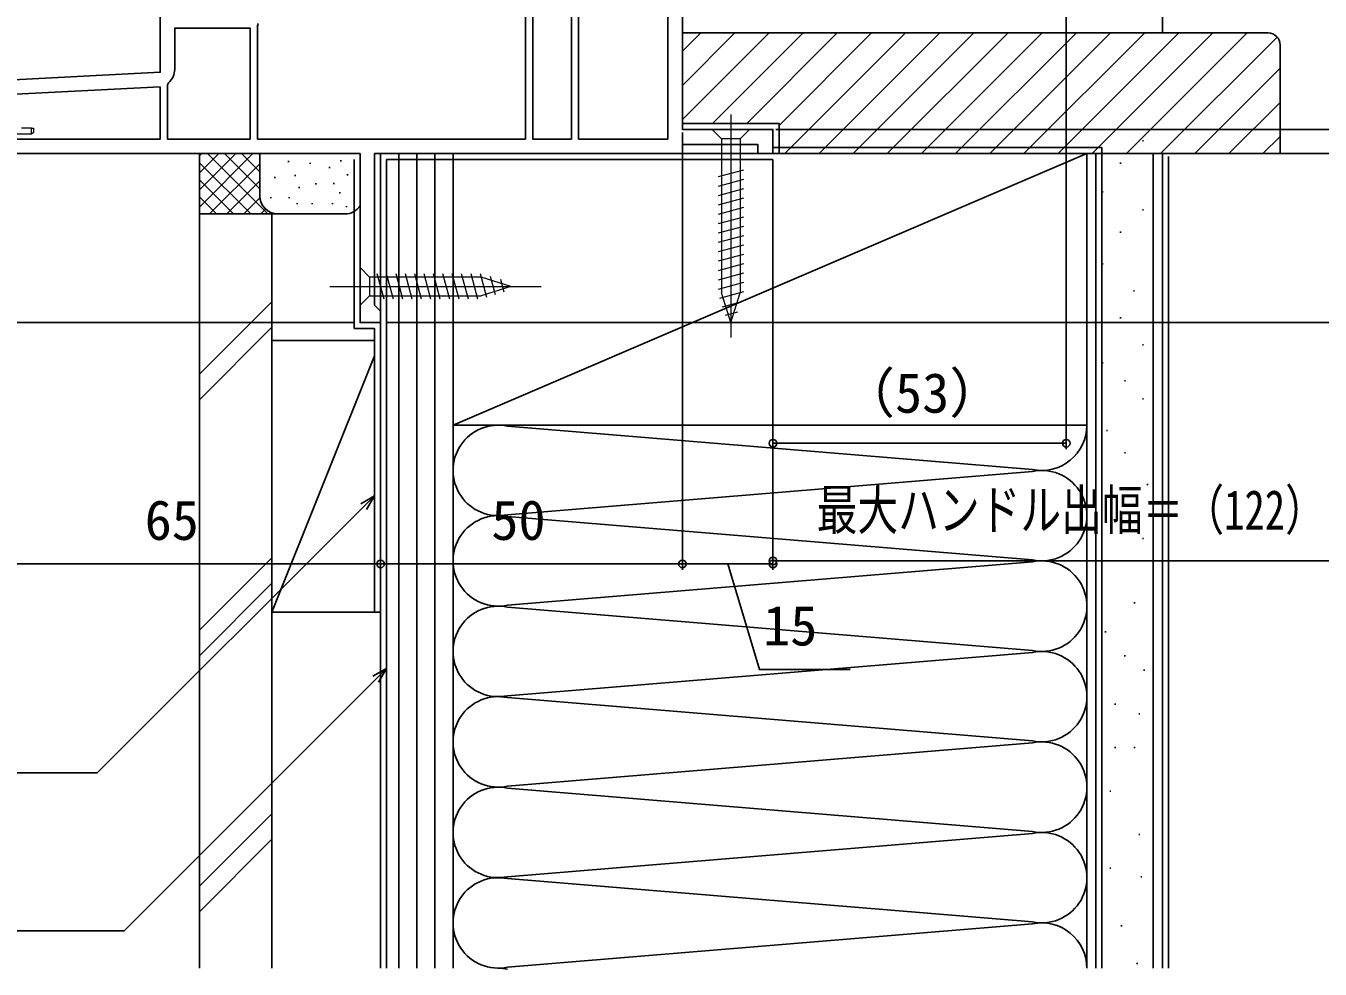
# Model space of a CAD drawing. Units: millimetres, scale not verified. Extents: x -525 to 525, y -783 to 778.
# Drawn here: x -342.9 to -128.6, y -79.9 to 76.5 of the extents above; entities that cross this region are included whole.
import ezdxf
from ezdxf.enums import TextEntityAlignment as Align

# ---------------------------------------------------------------- set-up
doc = ezdxf.new("R2010")
doc.units = ezdxf.units.MM
doc.header["$LTSCALE"] = 4
for name, color, linetype in [('0-3_YKK_11', 7, 'Continuous'), ('0-7_YKK_D', 6, 'Continuous'), ('0-9_YSS_K', 3, 'Continuous'), ('0-A_YSS_KE', 3, 'Continuous')]:
    doc.layers.add(name, color=color, linetype=linetype)
doc.layers.add('0-5_YKK_13', color=4, linetype='Continuous', lineweight=18)
doc.styles.add('ＭＳ ゴシック', font='')
doc.styles.get('ＭＳ ゴシック').set_extended_font_data('MS Gothic')

msp = doc.modelspace()

# ---------------------------------------------------------------- linework, layer by layer
at = {"layer": '0-3_YKK_11'}
for points in [[(-348.198, 55.3), (-287.598, 55.3), (-287.598, 27.3), (-284.198, 27.3), (-284.198, 29.2), (-284.698, 29.7), (-285.198, 30.2), (-285.198, 55.3), (-234.198, 55.3), (-234.198, 56.8), (-221.698, 56.8), (-221.698, 55.3), (-219.198, 55.3), (-219.198, 59.3), (-234.198, 59.3), (-234.198, 111.3), (-235.998, 111.3), (-235.998, 109.3), (-260.698, 109.3), (-260.698, 106)], [(-314.482, 84.126), (-313.49, 78.5), (-318.298, 78.5), (-318.298, 83.856), (-317.755, 84.724), (-318.075, 85.3), (-320.698, 85.3), (-320.698, 68.794), (-348.25, 67.35)], [(-236.598, 57.7), (-236.598, 84.1), (-250.505, 84.1), (-250.886, 83.924)], [(-251.221, 83.589), (-251.398, 83.208), (-251.398, 57.7), (-236.598, 57.7)], [(-262.098, 78.7), (-260.198, 78.7), (-260.198, 57.7)], [(-305.798, 57.7), (-305.798, 76.1), (-318.298, 76.1), (-318.298, 69.268)], [(-260.198, 57.7), (-304.598, 57.7), (-304.598, 76.5), (-304.46, 76.845)], [(-319.321, 67.057), (-319.498, 66.676), (-319.498, 57.7), (-305.798, 57.7)]]:
    msp.add_lwpolyline(points, dxfattribs=at)
for points in [[(-252.598, 57.7), (-252.598, 82.9), (-258.998, 82.9), (-258.998, 57.7)], [(-320.698, 66.39), (-346.798, 65.022), (-346.798, 57.7), (-320.698, 57.7)]]:
    msp.add_lwpolyline(points, close=True, dxfattribs=at)
msp.add_arc((-321.198, 69.268), 2.9, 310.32022, 0.00001, dxfattribs=at)
at = {"layer": '0-5_YKK_13'}
for p, q in [((-226.197, 61.8), (-226.197, 24.8)), ((-341.998, 58.5), (-344.698, 58.5)), ((-341.998, 59.5), (-341.698, 59.5)), ((-229.297, 59.3), (-227.747, 57.75)), ((-227.747, 57.75), (-227.747, 32.216)), ((-224.647, 57.75), (-224.647, 32.216)), ((-224.097, 52.555), (-228.297, 51.429)), ((-224.097, 51.002), (-228.297, 49.876)), ((-224.097, 49.449), (-228.297, 48.324)), ((-224.097, 47.896), (-228.297, 46.771)), ((-224.097, 46.343), (-228.297, 45.218)), ((-224.097, 44.79), (-228.297, 43.665)), ((-224.097, 43.237), (-228.297, 42.112)), ((-224.097, 41.684), (-228.297, 40.559)), ((-224.097, 40.131), (-228.297, 39.006)), ((-224.097, 38.579), (-228.297, 37.453)), ((-224.097, 37.026), (-228.297, 35.9)), ((-287.598, 36.4), (-287.598, 30.2)), ((-287.598, 36.4), (-286.048, 34.85)), ((-267.514, 34.85), (-286.048, 34.85)), ((-286.048, 34.85), (-286.048, 31.75)), ((-283.621, 31.2), (-284.747, 35.4)), ((-282.068, 31.2), (-283.194, 35.4)), ((-280.515, 31.2), (-281.641, 35.4)), ((-278.962, 31.2), (-280.088, 35.4)), ((-277.409, 31.2), (-278.535, 35.4)), ((-275.857, 31.2), (-276.982, 35.4)), ((-274.304, 31.2), (-275.429, 35.4)), ((-272.751, 31.2), (-273.876, 35.4)), ((-271.198, 31.2), (-272.323, 35.4)), ((-269.645, 31.2), (-270.77, 35.4)), ((-268.092, 31.2), (-269.217, 35.4)), ((-266.608, 31.459), (-267.664, 35.4)), ((-262.598, 33.3), (-267.514, 34.85)), ((-265.176, 31.91), (-265.99, 34.946)), ((-263.744, 32.362), (-264.294, 34.412)), ((-224.097, 35.473), (-228.297, 34.347)), ((-292.598, 33.3), (-257.598, 33.3)), ((-262.598, 33.3), (-267.514, 31.75)), ((-224.097, 33.92), (-228.297, 32.794)), ((-224.097, 32.367), (-228.039, 31.311)), ((-226.197, 27.3), (-227.747, 32.216)), ((-226.197, 27.3), (-224.647, 32.216)), ((-226.197, 27.3), (-224.647, 32.216)), ((-287.598, 30.2), (-286.048, 31.75)), ((-286.048, 31.75), (-267.514, 31.75)), ((-224.551, 30.692), (-227.587, 29.879)), ((-225.086, 28.996), (-227.136, 28.447))]:
    msp.add_line(p, q, dxfattribs=at)
for points in [[(-341.998, 58.5), (-341.998, 59.5), (-343.698, 59.5)], [(-341.698, 59.5), (-341.698, 58.8), (-341.998, 58.5)], [(-229.297, 59.3), (-223.097, 59.3), (-224.647, 57.75), (-227.747, 57.75)]]:
    msp.add_lwpolyline(points, dxfattribs=at)
at = {"layer": '0-7_YKK_D'}
for p, q in [((-170.623, 147.619), (-170.623, 6.3)), ((-234.198, 58.8), (-234.198, -13.7)), ((-234.198, 58.8), (-234.198, -13.7)), ((-218.698, 59.3), (-36.383, 59.3)), ((-219.198, 54.3), (-219.198, -13.7)), ((-219.198, 54.3), (-219.198, 6.3)), ((-218.798, 55.3), (3.617, 55.3)), ((-218.798, 55.3), (3.617, 55.3)), ((-218.798, 55.3), (-16.383, 55.3)), ((-218.798, 55.3), (-36.383, 55.3)), ((-218.798, 55.3), (-76.383, 55.3)), ((-219.198, 53.3), (-219.198, -13.201)), ((-288.598, 27.3), (-370.119, 27.3)), ((-284.198, 26.3), (-284.198, -13.7)), ((-284.198, 26.3), (-284.198, -13.7)), ((-283.198, 27.3), (3.617, 27.3)), ((-170.623, 7.3), (-219.198, 7.3)), ((-349.198, -12.7), (-284.198, -12.7)), ((-284.198, -12.7), (-234.198, -12.7)), ((-234.198, -12.7), (-219.198, -12.7)), ((-219.198, -12.201), (-97.383, -12.201))]:
    msp.add_line(p, q, dxfattribs=at)
for points in [[(-285.198, -1.41), (-287.001, -3.213), (-331.133, -47.346), (-333.69, -47.346), (-421.917, -47.346)], [(-287.484, -2.73), (-285.198, -1.41), (-286.517, -3.696)], [(-226.698, -12.7), (-221.448, -30.2), (-206.402, -30.2)], [(-283.198, -30.007), (-285.001, -31.811), (-326.688, -73.498), (-416.571, -73.498)], [(-285.484, -31.327), (-283.198, -30.007), (-284.518, -32.294)]]:
    msp.add_lwpolyline(points, dxfattribs=at)
for centre in [(-219.198, 7.3), (-170.623, 7.3), (-284.198, -12.7), (-284.198, -12.7), (-234.198, -12.7), (-234.198, -12.7), (-219.198, -12.201), (-219.198, -12.7)]:
    msp.add_circle(centre, 0.637, dxfattribs=at)
at = {"layer": '0-9_YSS_K'}
for p, q in [((-154.698, 228.8), (-154.698, 75.3)), ((-234.198, 72.271), (-231.168, 75.3)), ((-234.198, 66.614), (-225.511, 75.3)), ((-234.198, 60.957), (-219.854, 75.3)), ((-229.198, 60.3), (-214.198, 75.3)), ((-223.541, 60.3), (-208.541, 75.3)), ((-218.198, 59.986), (-202.884, 75.3)), ((-217.227, 55.3), (-197.227, 75.3)), ((-211.57, 55.3), (-191.57, 75.3)), ((-205.913, 55.3), (-185.913, 75.3)), ((-200.256, 55.3), (-180.256, 75.3)), ((-194.6, 55.3), (-174.6, 75.3)), ((-188.943, 55.3), (-168.943, 75.3)), ((-183.286, 55.3), (-163.286, 75.3)), ((-177.629, 55.3), (-157.629, 75.3)), ((-171.972, 55.3), (-151.972, 75.3)), ((-166.315, 55.3), (-146.315, 75.3)), ((-160.658, 55.3), (-140.658, 75.3)), ((-155.002, 55.3), (-135.689, 74.613)), ((-149.345, 55.3), (-135.198, 69.447)), ((-143.688, 55.3), (-135.198, 63.79)), ((-138.031, 55.3), (-135.198, 58.133)), ((-157.998, 57.421), (-157.798, 57.421)), ((-314.198, 45.3), (-314.198, 55.3)), ((-314.198, 46.442), (-305.34, 55.3)), ((-314.198, 49.271), (-308.168, 55.3)), ((-314.198, 52.099), (-310.997, 55.3)), ((-314.198, 54.927), (-313.825, 55.3)), ((-314.198, 53.785), (-305.712, 45.3)), ((-312.884, 55.3), (-302.884, 45.3)), ((-312.511, 45.3), (-304.198, 53.614)), ((-310.055, 55.3), (-304.198, 49.442)), ((-307.227, 55.3), (-304.198, 52.271)), ((-304.399, 55.3), (-304.198, 55.099)), ((-304.198, 48.3), (-304.198, 55.3)), ((-299.442, 54.084), (-299.442, 53.884)), ((-295.849, 53.78), (-295.849, 53.58)), ((-290.783, 54.196), (-290.783, 53.996)), ((-272.198, 55.3), (-284.198, 55.3)), ((-284.198, -79.7), (-284.198, 55.3)), ((-281.198, -79.7), (-281.198, 55.3)), ((-278.198, -79.7), (-278.198, 55.3)), ((-275.198, -79.7), (-275.198, 55.3)), ((-272.198, 10.3), (-167.198, 55.3)), ((-272.198, 55.3), (-272.198, -79.7)), ((-165.698, 55.3), (-165.698, -79.7)), ((-161.728, 53.691), (-161.528, 53.691)), ((-156.198, 55.3), (-156.198, -79.7)), ((-153.698, -79.7), (-153.698, 54.801)), ((-298.356, 51.777), (-298.356, 51.577)), ((-292.632, 53.112), (-292.632, 52.912)), ((-289.696, 51.889), (-289.696, 51.689)), ((-314.198, 50.957), (-308.541, 45.3)), ((-309.683, 45.3), (-304.198, 50.785)), ((-301.702, 51.443), (-301.702, 51.243)), ((-297.696, 49.774), (-297.696, 49.574)), ((-294.903, 50.377), (-294.903, 50.177)), ((-291.964, 50.442), (-291.964, 50.242)), ((-314.198, 48.128), (-311.369, 45.3)), ((-306.854, 45.3), (-304.18, 47.975)), ((-302.37, 48.105), (-302.37, 47.905)), ((-299.357, 48.105), (-299.357, 47.905)), ((-290.951, 48.91), (-290.951, 48.71)), ((-164.712, 48.97), (-164.512, 48.97)), ((-301.198, 45.3), (-314.198, 45.3)), ((-304.026, 45.3), (-303.231, 46.095)), ((-289.847, 45.3), (-301.198, 45.3)), ((-298.03, 47.104), (-298.03, 46.904)), ((-295.515, 47.104), (-295.515, 46.904)), ((-292.134, 47.104), (-292.134, 46.904)), ((-289.865, 46.603), (-289.865, 46.403)), ((-157.998, 45.986), (-157.798, 45.986)), ((-161.728, 42.256), (-161.528, 42.256)), ((-164.712, 37.034), (-164.512, 37.034)), ((-159.49, 32.558), (-159.29, 32.558)), ((-302.198, 30.758), (-314.198, 18.758)), ((-161.728, 28.082), (-161.528, 28.082)), ((-314.198, 14.515), (-302.198, 26.515)), ((-302.198, -20.7), (-302.198, 24.3)), ((-285.198, 24.3), (-302.198, 24.3)), ((-284.198, 24.3), (-284.198, -20.7)), ((-157.998, 23.606), (-157.798, 23.606)), ((-302.198, -20.7), (-285.198, 21.8)), ((-164.712, 20.622), (-164.512, 20.622)), ((-160.982, 17.638), (-160.782, 17.638)), ((-157.998, 14.654), (-157.798, 14.654)), ((-272.198, 10.3), (-272.198, -79.7)), ((-263.166, 10.142), (-176.229, 2.958)), ((-167.198, -53.423), (-167.198, 10.3)), ((-163.966, 9.432), (-163.766, 9.432)), ((-160.982, 5.703), (-160.782, 5.703)), ((-263.166, -4.542), (-176.229, 2.642)), ((-157.252, 0.481), (-157.052, 0.481)), ((-161.728, -3.995), (-161.528, -3.995)), ((-176.229, -12.042), (-263.166, -4.858)), ((-157.998, -8.471), (-157.798, -8.471)), ((-302.198, -11.669), (-314.198, -23.669)), ((-263.166, -19.542), (-176.229, -12.358)), ((-162.474, -12.201), (-162.274, -12.201)), ((-302.198, -15.911), (-314.198, -27.911)), ((-159.415, -19.132), (-159.215, -19.132)), ((-302.198, -20.7), (-284.198, -20.7)), ((-263.166, -19.858), (-176.229, -27.042)), ((-164.216, -23.934), (-164.016, -23.934)), ((-176.229, -27.358), (-263.166, -34.542)), ((-161.015, -27.935), (-160.815, -27.935)), ((-157.814, -30.336), (-157.614, -30.336)), ((-263.166, -34.858), (-176.229, -42.042)), ((-162.616, -35.939), (-162.416, -35.939)), ((-158.614, -37.539), (-158.414, -37.539)), ((-176.229, -42.358), (-263.166, -49.542)), ((-162.616, -43.141), (-162.416, -43.141)), ((-159.415, -43.141), (-159.215, -43.141)), ((-176.229, -57.042), (-263.166, -49.858)), ((-163.416, -50.344), (-163.216, -50.344)), ((-302.198, -54.095), (-314.198, -66.095)), ((-263.166, -64.542), (-176.229, -57.358)), ((-158.614, -57.547), (-158.414, -57.547)), ((-302.198, -58.338), (-314.198, -70.338)), ((-163.416, -63.149), (-163.216, -63.149)), ((-263.166, -64.858), (-176.229, -72.042)), ((-158.281, -64.573), (-158.081, -64.573)), ((-176.229, -72.358), (-263.166, -79.542)), ((-161.557, -72.683), (-161.357, -72.683)), ((-158.963, -78.91), (-158.763, -78.91))]:
    msp.add_line(p, q, dxfattribs=at)
for centre, radius, start, end in [((-301.198, 48.3), 3, 180, 270), ((-290.098, 48.3), 3, 270, 326.44238), ((-264.698, 2.8), 7.5, 78.21647, 281.78351), ((-174.698, 10.3), 7.5, 258.21646, 0), ((-174.698, -4.7), 7.5, 258.21646, 101.78354), ((-264.698, -12.2), 7.5, 78.21647, 281.78351), ((-174.698, -19.7), 7.5, 258.21646, 101.78354), ((-264.698, -27.2), 7.5, 78.21647, 281.78351), ((-174.698, -34.7), 7.5, 258.21646, 101.78354), ((-264.698, -42.2), 7.5, 78.21647, 281.78352), ((-174.698, -49.7), 7.5, 258.21646, 101.78354), ((-264.698, -57.2), 7.5, 78.21647, 281.78351), ((-174.698, -64.7), 7.5, 258.21646, 101.78354), ((-264.698, -72.2), 7.5, 78.21647, 281.78351), ((-174.698, -79.7), 7.5, 359.99997, 101.78354), ((-264.698, -87.2), 7.5, 78.21647, 90.06416)]:
    msp.add_arc(centre, radius, start, end, dxfattribs=at)
at = {"layer": '0-A_YSS_KE'}
for p, q in [((-164.698, 56.3), (-219.198, 56.3)), ((-164.698, 56.3), (-164.698, -79.7)), ((-288.547, 26.3), (-288.547, 54.3)), ((-167.198, -79.7), (-167.198, 55.3)), ((-314.198, -79.7), (-314.198, 45.3))]:
    msp.add_line(p, q, dxfattribs=at)
for points in [[(-137.198, 75.3), (-234.198, 75.3), (-234.198, 60.3), (-218.198, 60.3), (-218.198, 55.3), (-135.198, 55.3), (-135.198, 73.3)], [(-283.198, -79.7), (-283.198, 54.3), (-219.198, 54.3)], [(-154.698, -79.7), (-154.698, 55.3), (-167.198, 55.3)], [(-302.198, -79.7), (-302.198, 45.3), (-314.198, 45.3)], [(-288.547, 26.3), (-285.198, 26.3), (-285.198, -20.7)]]:
    msp.add_lwpolyline(points, dxfattribs=at)
msp.add_lwpolyline([(-167.198, 10.3), (-167.198, 55.3), (-272.198, 55.3), (-272.198, 10.3)], close=True, dxfattribs=at)
msp.add_arc((-137.198, 73.3), 2, 0.00001, 89.99999, dxfattribs=at)

# ---------------------------------------------------------------- texts
at = {"layer": '0-7_YKK_D', "style": 'ＭＳ ゴシック'}
for s, p in [('（53）', (-207.976, 10.374)), ('65', (-323.269, -10.7)), ('50', (-265.845, -10.7)), ('15', (-220.828, -28.2))]:
    msp.add_text(s, height=6.598, dxfattribs=at).set_placement(p, align=Align.BOTTOM_LEFT)
at = {"layer": '0-7_YKK_D', "style": 'ＭＳ ゴシック', "width": 0.75}
msp.add_text('最大ハンドル出幅＝（122）', height=6.598, dxfattribs=at).set_placement((-211.964, -9.025), align=Align.BOTTOM_LEFT)

doc.saveas('drawing.dxf')
